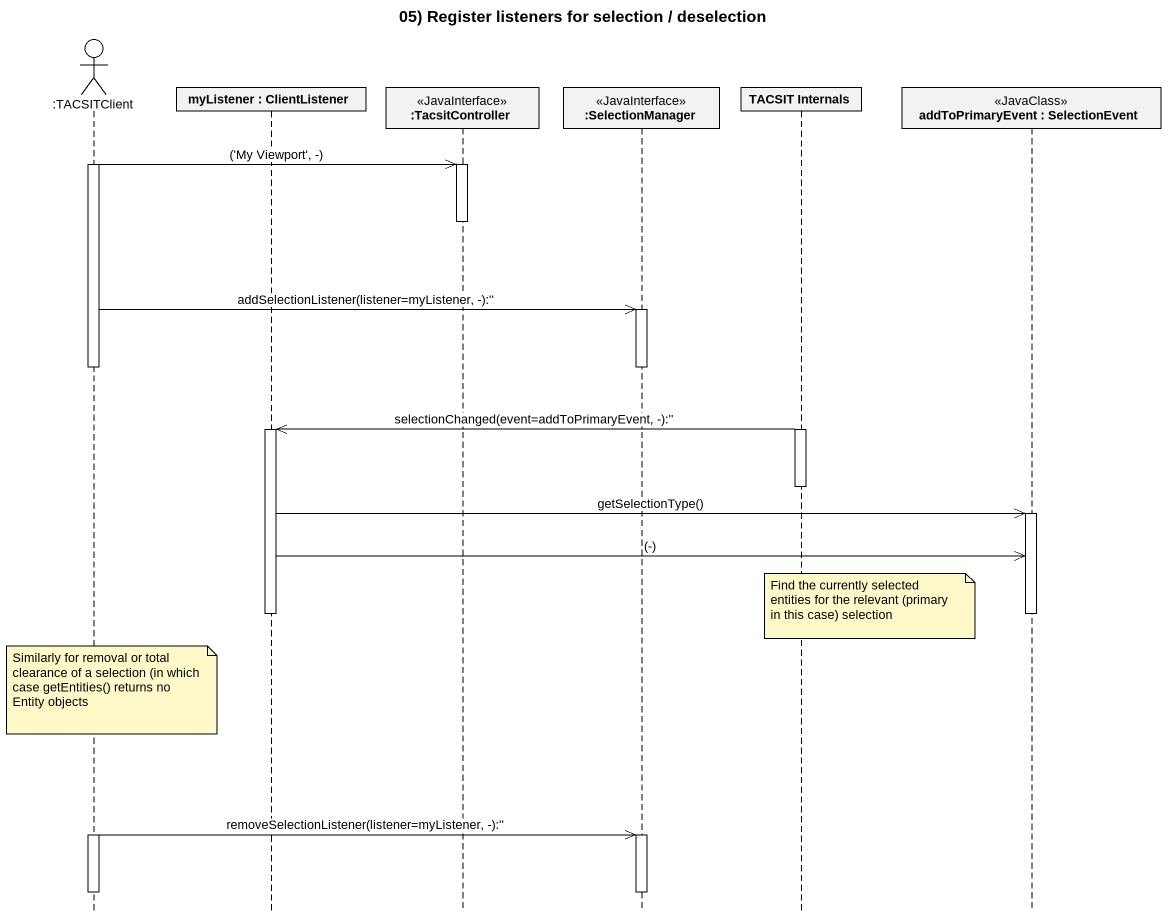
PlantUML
@startuml
title 05) Register listeners for selection / deselection
hide footbox
actor ":TACSITClient" as TACSITClient
participant "myListener : ClientListener" as myListener
participant ":TacsitController" as TacsitController <<JavaInterface>>
participant ":SelectionManager" as SelectionManager <<JavaInterface>>
participant "TACSIT Internals" as TACSIT_Internals
participant "addToPrimaryEvent : SelectionEvent" as addToPrimaryEvent <<JavaClass>>

activate TACSITClient
TACSITClient ->> TacsitController : ('My Viewport', -)
activate TacsitController
deactivate TacsitController
TACSITClient ->> SelectionManager : addSelectionListener(listener=myListener, -):''
activate SelectionManager
deactivate TACSITClient
deactivate SelectionManager
activate TACSIT_Internals
TACSIT_Internals ->> myListener : selectionChanged(event=addToPrimaryEvent, -):''
activate myListener
deactivate TACSIT_Internals
myListener ->> addToPrimaryEvent : getSelectionType()
activate addToPrimaryEvent
myListener ->> addToPrimaryEvent : (-)
note over TACSIT_Internals : Find the currently selected entities for the relevant (primary in this case) selection
deactivate myListener
deactivate addToPrimaryEvent
note over TACSITClient : Similarly for removal or total clearance of a selection (in which case getEntities() returns no Entity objects
activate TACSITClient
TACSITClient ->> SelectionManager : removeSelectionListener(listener=myListener, -):''
activate SelectionManager
deactivate TACSITClient
deactivate SelectionManager
@enduml
